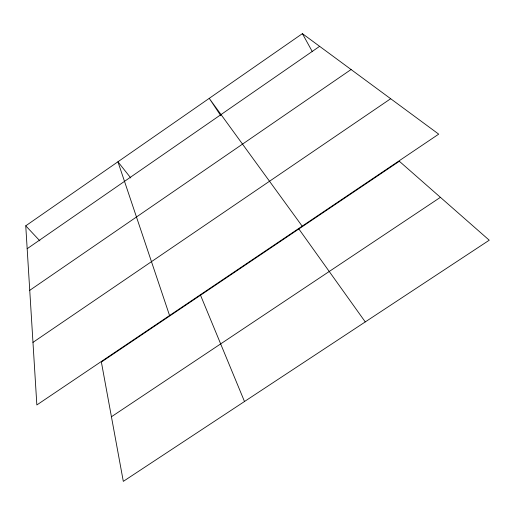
<?xml version="1.0" encoding="UTF-8"?>
<svg xmlns="http://www.w3.org/2000/svg" width="515" height="515" viewBox="0 0 515 515"><rect width="100%" height="100%" fill="white"/><g stroke="black" fill="none" stroke-linecap="round" stroke-linejoin="round"><path stroke-width="0.77" d="M25.75 225.815L302.395 33.636L438.709 134.151L36.848 404.951L25.75 225.815L39.887 240.885M27.166 248.719L319.622 46.337M29.748 290.331L351.069 69.525M32.973 342.372L390.673 98.726M111.433 416.757L440.409 197.329M130.791 177.984L117.929 161.774L169.564 315.521M302.176 226.156L209.232 98.352L220.8 115.708M298.861 228.963L365.264 321.914M302.395 33.636L312.367 51.725M200.522 295.224L244.496 401.5M399.337 161.266L101.371 362.032L123.31 481.364L489.25 240.209L399.337 161.266"/></g></svg>
